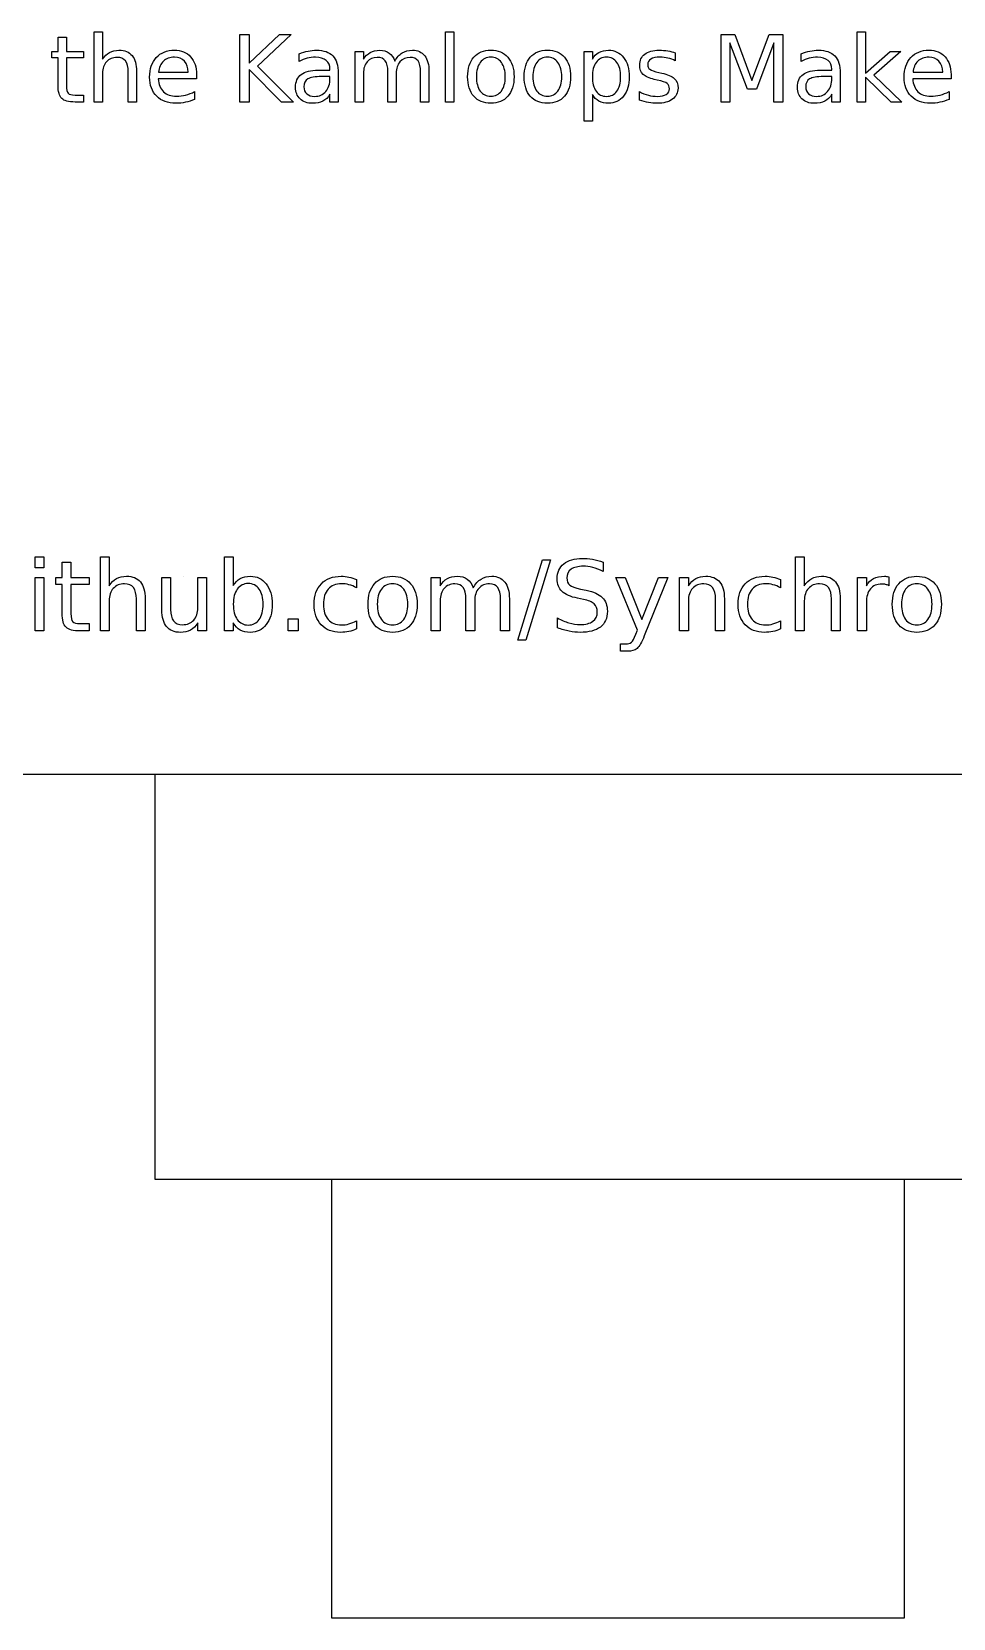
# Model space of a CAD drawing. Extents: x 5 to 486, y 5 to 284.
# Drawn here: x 38.58 to 54.51, y 90.68 to 118.09 of the extents above; entities that cross this region are included whole.
import ezdxf

# ---------------------------------------------------------------- set-up
doc = ezdxf.new("R2010")
doc.units = 0
doc.layers.add('Layer_1', color=7, linetype='CONTINUOUS')

msp = doc.modelspace()

# ---------------------------------------------------------------- linework, layer by layer
at = {"layer": 'Layer_1', "color": 3}
for p, q in [((39.039716, 117.999547), (39.184098, 117.999555)), ((39.039716, 117.751367), (39.039716, 117.999547)), ((39.184098, 117.999555), (39.184098, 117.751375)), ((39.664063, 116.877288), (39.664063, 118.091654)), ((39.664063, 118.091654), (39.808445, 118.091654)), ((39.808445, 118.091654), (39.808445, 117.615585)), ((42.182549, 118.042479), (42.340198, 118.042479)), ((42.182549, 116.877281), (42.182549, 118.042479)), ((42.340198, 118.042479), (42.340198, 117.550021)), ((42.340198, 117.550021), (42.863093, 118.042479)), ((43.066008, 118.042479), (42.487701, 117.499292)), ((42.863093, 118.042479), (43.066008, 118.042479)), ((45.735113, 118.091647), (45.878714, 118.091647)), ((45.735113, 116.877281), (45.735113, 118.091647)), ((45.878714, 118.091647), (45.878714, 116.877281)), ((50.495799, 118.042479), (50.730711, 118.042479)), ((50.495799, 116.877281), (50.495799, 118.042479)), ((50.949235, 117.101268), (50.648765, 117.900439)), ((50.648765, 117.900439), (50.648765, 116.877281)), ((50.730711, 118.042479), (51.028059, 117.249551)), ((51.028059, 117.249551), (51.326968, 118.042479)), ((51.408134, 117.900439), (51.107664, 117.101268)), ((51.326968, 118.042479), (51.56188, 118.042479)), ((51.408134, 116.877281), (51.408134, 117.900439)), ((51.56188, 118.042479), (51.56188, 116.877281)), ((52.844144, 118.091647), (52.988526, 118.091647)), ((52.844144, 116.877281), (52.844144, 118.091647)), ((52.988526, 118.091647), (52.988526, 117.374422)), ((38.934357, 117.639764), (38.934357, 117.751367)), ((38.934357, 117.751367), (39.039716, 117.751367)), ((39.039716, 117.639764), (38.934357, 117.639764)), ((39.039716, 117.165256), (39.039716, 117.639764)), ((39.184098, 117.751375), (39.479884, 117.751375)), ((39.479884, 117.639772), (39.184098, 117.639772)), ((39.184098, 117.639772), (39.184098, 117.165264)), ((39.479884, 117.751375), (39.479884, 117.639772)), ((43.206483, 117.578891), (43.206483, 117.711566)), ((44.171874, 116.877285), (44.171874, 117.751379)), ((44.171874, 117.751379), (44.316255, 117.751379)), ((44.316255, 117.751379), (44.316255, 117.615582)), ((46.517115, 117.772446), (46.517115, 117.772446)), ((46.517116, 117.650697), (46.517115, 117.650698)), ((47.494226, 117.772446), (47.494226, 117.772446)), ((47.494227, 117.650697), (47.494226, 117.650698)), ((48.127162, 116.544814), (48.127162, 117.751375)), ((48.127162, 117.751375), (48.271544, 117.751375)), ((48.271544, 117.751375), (48.271544, 117.6187)), ((49.704433, 117.72562), (49.704433, 117.589823)), ((49.704446, 117.725612), (49.704433, 117.72562)), ((51.878746, 117.578891), (51.878746, 117.711566)), ((52.988526, 117.374422), (53.416988, 117.751375)), ((53.600391, 117.751375), (53.136809, 117.342424)), ((53.416988, 117.751375), (53.600391, 117.751375)), ((39.808445, 117.371307), (39.808445, 116.877288)), ((40.25252, 116.877281), (40.25252, 117.400176)), ((40.396113, 117.404866), (40.396121, 117.404859)), ((40.396121, 117.404859), (40.396121, 116.877281)), ((40.776191, 117.391587), (41.288165, 117.392368)), ((41.431766, 117.350228), (41.431766, 117.279988)), ((41.431766, 117.350223), (41.431766, 117.350228)), ((42.899774, 116.877281), (42.340198, 117.438418)), ((42.340198, 117.438418), (42.340198, 116.877281)), ((42.487701, 117.499292), (43.107371, 116.877281)), ((43.535832, 117.429045), (43.737185, 117.429045)), ((43.737185, 117.429045), (43.737185, 117.443095)), ((43.88078, 117.375988), (43.880787, 117.375979)), ((43.880787, 117.375979), (43.880787, 116.877277)), ((44.316255, 117.371304), (44.316255, 116.877285)), ((44.737701, 116.877287), (44.737701, 117.400182)), ((44.857885, 117.58358), (44.857899, 117.58358)), ((44.882082, 117.371306), (44.882082, 116.877287)), ((45.303528, 116.877289), (45.303528, 117.400184)), ((45.44791, 117.404867), (45.44791, 116.877289)), ((49.420351, 117.388473), (49.469521, 117.377543)), ((52.208094, 117.429045), (52.409448, 117.429045)), ((52.409448, 117.429045), (52.409448, 117.443095)), ((52.553043, 117.375988), (52.55304, 117.375979)), ((52.55304, 117.375979), (52.55304, 116.877277)), ((53.136809, 117.342424), (53.619902, 116.877281)), ((53.812664, 117.391587), (54.324639, 117.392368)), ((54.468239, 117.350223), (54.46824, 117.350228)), ((54.46824, 117.350228), (54.46824, 117.279988)), ((41.431766, 117.279988), (40.771513, 117.279988)), ((43.737185, 117.316671), (43.594366, 117.316669)), ((43.737185, 117.284671), (43.737185, 117.316671)), ((48.7601, 117.313548), (48.7601, 117.313548)), ((49.391486, 117.257344), (49.341536, 117.269054)), ((51.107664, 117.101268), (50.949235, 117.101268)), ((52.409437, 117.316671), (52.266618, 117.316669)), ((52.409437, 117.284671), (52.409437, 117.316671)), ((53.432596, 116.877281), (52.988526, 117.304182)), ((52.988526, 117.304182), (52.988526, 116.877281)), ((54.46824, 117.279988), (53.807987, 117.279988)), ((39.332385, 116.997466), (39.479888, 116.997466)), ((39.479888, 116.877278), (39.332385, 116.877278)), ((39.479888, 116.997466), (39.479888, 116.877278)), ((39.808445, 116.877288), (39.664063, 116.877288)), ((40.396121, 116.877281), (40.25252, 116.877281)), ((41.398207, 117.05756), (41.398207, 116.921764)), ((42.340198, 116.877281), (42.182549, 116.877281)), ((43.107371, 116.877281), (42.899774, 116.877281)), ((43.737186, 116.877277), (43.737186, 117.009952)), ((43.880787, 116.877277), (43.737186, 116.877277)), ((44.316255, 116.877285), (44.171874, 116.877285)), ((44.882082, 116.877287), (44.737701, 116.877287)), ((45.44791, 116.877289), (45.303528, 116.877289)), ((45.878714, 116.877281), (45.735113, 116.877281)), ((48.271544, 117.008395), (48.271544, 116.544814)), ((48.271544, 117.008393), (48.271544, 117.008395)), ((49.083212, 116.909281), (49.083212, 117.057564)), ((50.648765, 116.877281), (50.495799, 116.877281)), ((51.56188, 116.877281), (51.408134, 116.877281)), ((52.409439, 116.877277), (52.409439, 117.009952)), ((52.55304, 116.877277), (52.409439, 116.877277)), ((52.988526, 116.877281), (52.844144, 116.877281)), ((53.619902, 116.877281), (53.432596, 116.877281)), ((54.43468, 117.05756), (54.43468, 116.921764)), ((48.271544, 116.544814), (48.127162, 116.544814)), ((38.643662, 109.020397), (38.795454, 109.020397)), ((38.643662, 108.828179), (38.643662, 109.020397)), ((38.795454, 109.020397), (38.795454, 108.828179)), ((39.109766, 108.660722), (39.109766, 108.92306)), ((39.109766, 108.92306), (39.262383, 108.923051)), ((39.262383, 108.923051), (39.262383, 108.660713)), ((39.769735, 107.736752), (39.769735, 109.020397)), ((39.769735, 109.020397), (39.922353, 109.020397)), ((39.922353, 109.020397), (39.922353, 108.517167)), ((41.914638, 107.736757), (41.914638, 109.020402)), ((41.914638, 109.020402), (42.067253, 109.020402)), ((42.067253, 109.020402), (42.067253, 108.520469)), ((46.981554, 107.580012), (47.410535, 108.968422)), ((47.550778, 108.968422), (47.121797, 107.580012)), ((47.410535, 108.968422), (47.550778, 108.968422)), ((48.456585, 108.928019), (48.456585, 108.928)), ((48.456585, 108.928), (48.456585, 108.765482)), ((51.781183, 107.736752), (51.781183, 109.020397)), ((51.781183, 109.020397), (51.933798, 109.020397)), ((51.933798, 109.020397), (51.933798, 108.517167)), ((38.795454, 108.828179), (38.643662, 108.828179)), ((38.643662, 108.660713), (38.795454, 108.660713)), ((38.643662, 107.736752), (38.643662, 108.660713)), ((38.795454, 108.660713), (38.795454, 107.736752)), ((38.998397, 108.542753), (38.998397, 108.660722)), ((38.998397, 108.660722), (39.109766, 108.660722)), ((39.262383, 108.660713), (39.575043, 108.660713)), ((39.575043, 108.660713), (39.575043, 108.542743)), ((40.832285, 108.101386), (40.832285, 108.660713)), ((40.832285, 108.660713), (40.984079, 108.660713)), ((40.984079, 108.660713), (40.984079, 108.107163)), ((41.214243, 108.682987), (41.214243, 108.682987)), ((41.454307, 108.13686), (41.454307, 108.660713)), ((41.454307, 108.660713), (41.606101, 108.660713)), ((41.606101, 108.660713), (41.606101, 107.736752)), ((44.195655, 108.625258), (44.195655, 108.625239)), ((44.195655, 108.625239), (44.195655, 108.483345)), ((44.819329, 108.682987), (44.819329, 108.682987)), ((45.488417, 107.736752), (45.488417, 108.660713)), ((45.488417, 108.660713), (45.641037, 108.660713)), ((45.641037, 108.660713), (45.641037, 108.517167)), ((49.048916, 107.751622), (48.675208, 108.660732)), ((48.675208, 108.660732), (48.836074, 108.660732)), ((48.836074, 108.660732), (49.124812, 107.938065)), ((49.124812, 107.938065), (49.41355, 108.660732)), ((49.574416, 108.660732), (49.168527, 107.650959)), ((49.41355, 108.660732), (49.574416, 108.660732)), ((49.778173, 107.736752), (49.778173, 108.660713)), ((49.778173, 108.660713), (49.930793, 108.660713)), ((49.930793, 108.660713), (49.930793, 108.517167)), ((51.521319, 108.625258), (51.521319, 108.625239)), ((51.521319, 108.625239), (51.521319, 108.483345)), ((52.853633, 107.736738), (52.853633, 108.660698)), ((52.853633, 108.660698), (53.006253, 108.660698)), ((53.006253, 108.660698), (53.006253, 108.517153)), ((53.393979, 108.674793), (53.394807, 108.518818)), ((53.87741, 108.682987), (53.87741, 108.682987)), ((39.109766, 108.542753), (38.998397, 108.542753)), ((39.109766, 108.041174), (39.109766, 108.542753)), ((39.575043, 108.542743), (39.262383, 108.542743)), ((39.262383, 108.542743), (39.262383, 108.041164)), ((40.391756, 107.736752), (40.391756, 108.289479)), ((40.543549, 108.294433), (40.543549, 108.294428)), ((40.543549, 108.294428), (40.543549, 107.736752)), ((44.819329, 108.554292), (44.819329, 108.554292)), ((46.086491, 107.736752), (46.086491, 108.289479)), ((46.213559, 108.483364), (46.213511, 108.483345)), ((46.684565, 107.736752), (46.684565, 108.289479)), ((46.837185, 108.294428), (46.837185, 107.736752)), ((48.118351, 108.282884), (48.016879, 108.302698)), ((48.066375, 108.461875), (48.167024, 108.441247)), ((50.400196, 107.736752), (50.400196, 108.289479)), ((50.551988, 108.294433), (50.551988, 108.294428)), ((50.551988, 108.294428), (50.551988, 107.736752)), ((52.403202, 107.736752), (52.403202, 108.289479)), ((52.554998, 108.294433), (52.554998, 108.294428)), ((52.554998, 108.294428), (52.554998, 107.736752)), ((53.87741, 108.554292), (53.87741, 108.554292)), ((39.922353, 108.258954), (39.922353, 107.736752)), ((40.832285, 108.101367), (40.832285, 108.101386)), ((42.583678, 108.197909), (42.583678, 108.197909)), ((45.641037, 108.258954), (45.641037, 107.736752)), ((46.239111, 108.258954), (46.239111, 107.736752)), ((49.930793, 108.258954), (49.930793, 107.736752)), ((51.933798, 108.258954), (51.933798, 107.736752)), ((53.006253, 108.223466), (53.006253, 107.736738)), ((39.419127, 107.86381), (39.575045, 107.86381)), ((39.575045, 107.86381), (39.575045, 107.736762)), ((41.454307, 107.736752), (41.454307, 107.878647)), ((42.067253, 107.875354), (42.067253, 107.736757)), ((43.01431, 107.946297), (43.188376, 107.946297)), ((43.01431, 107.736752), (43.01431, 107.946297)), ((43.188376, 107.946297), (43.188376, 107.736752)), ((44.195655, 107.91246), (44.195655, 107.772216)), ((47.668747, 107.791193), (47.668747, 107.962784)), ((49.021684, 107.682326), (49.048916, 107.751622)), ((51.521319, 107.91246), (51.521319, 107.772216)), ((38.795454, 107.736752), (38.643662, 107.736752)), ((39.575045, 107.736762), (39.419127, 107.736762)), ((39.922353, 107.736752), (39.769735, 107.736752)), ((40.543549, 107.736752), (40.391756, 107.736752)), ((41.606101, 107.736752), (41.454307, 107.736752)), ((42.067253, 107.736757), (41.914638, 107.736757)), ((43.188376, 107.736752), (43.01431, 107.736752)), ((45.641037, 107.736752), (45.488417, 107.736752)), ((46.239111, 107.736752), (46.086491, 107.736752)), ((46.837185, 107.736752), (46.684565, 107.736752)), ((47.121797, 107.580012), (46.981554, 107.580012)), ((48.758522, 107.385319), (48.758522, 107.512362)), ((48.758522, 107.512362), (48.847618, 107.512362)), ((49.930793, 107.736752), (49.778173, 107.736752)), ((50.551988, 107.736752), (50.400196, 107.736752)), ((51.933798, 107.736752), (51.781183, 107.736752)), ((52.554998, 107.736752), (52.403202, 107.736752)), ((53.006253, 107.736738), (52.853633, 107.736738)), ((48.879789, 107.385319), (48.758522, 107.385319))]:
    msp.add_line(p, q, dxfattribs=at)
at = {"layer": 'Layer_1', "color": 7}
for p, q in [((28.740578, 105.265026), (68.121768, 105.265026)), ((29.022038, 105.265436), (40.712638, 105.265436)), ((40.712638, 105.265436), (40.712638, 98.265436)), ((40.712638, 98.265436), (56.712638, 98.265436))]:
    msp.add_line(p, q, dxfattribs=at)
at = {"layer": 'Layer_1', "color": 4}
for p, q in [((43.769804, 98.264486), (53.657455, 98.264486)), ((43.769804, 90.676835), (43.769804, 98.264486)), ((53.657455, 98.264486), (53.657455, 90.676835)), ((53.657455, 90.676835), (43.769804, 90.676835))]:
    msp.add_line(p, q, dxfattribs=at)
at = {"layer": 'Layer_1', "color": 3}
for points in [[(39.808445, 117.615585), (39.842785, 117.668131), (39.883107, 117.707413), (39.929413, 117.733431)], [(40.058968, 117.647581), (39.981444, 117.647581), (39.92031, 117.622867), (39.875565, 117.573441)], [(39.929413, 117.733431), (39.976239, 117.759444), (40.03009, 117.772451), (40.090964, 117.772451)], [(40.20413, 117.585921), (40.17187, 117.627027), (40.123482, 117.647581), (40.058968, 117.647581)], [(40.090964, 117.772451), (40.19138, 117.772451), (40.267343, 117.741234), (40.318853, 117.678801)], [(40.318853, 117.678801), (40.370359, 117.616887), (40.396113, 117.525576), (40.396113, 117.404866)], [(40.621669, 117.305738), (40.621669, 117.448818), (40.66017, 117.562242), (40.737174, 117.64601)], [(40.737174, 117.64601), (40.814697, 117.730297), (40.919016, 117.772441), (41.05013, 117.772441)], [(41.051689, 117.650694), (40.971564, 117.650694), (40.907308, 117.62806), (40.858921, 117.582794)], [(41.05013, 117.772441), (41.167716, 117.772441), (41.260589, 117.734459), (41.328748, 117.658497)], [(41.221825, 117.580454), (41.179158, 117.62728), (41.122446, 117.650694), (41.051689, 117.650694)], [(41.328748, 117.658497), (41.397426, 117.583054), (41.431766, 117.480296), (41.431766, 117.350223)], [(43.206483, 117.711566), (43.259029, 117.731859), (43.310018, 117.746949), (43.359449, 117.756836)], [(43.34306, 117.632741), (43.295713, 117.620774), (43.250187, 117.602824), (43.206483, 117.578891)], [(43.489002, 117.650691), (43.439055, 117.650691), (43.390408, 117.644707), (43.34306, 117.632741)], [(43.359449, 117.756836), (43.408875, 117.767242), (43.457003, 117.772446), (43.503831, 117.772446)], [(43.671625, 117.596061), (43.628438, 117.632481), (43.567564, 117.650691), (43.489002, 117.650691)], [(43.503831, 117.772446), (43.630262, 117.772446), (43.724695, 117.739669), (43.78713, 117.674116)], [(43.78713, 117.674116), (43.849563, 117.608556), (43.88078, 117.50918), (43.88078, 117.375988)], [(44.316255, 117.615582), (44.349035, 117.669168), (44.388317, 117.708711), (44.434102, 117.734209)], [(44.555853, 117.647578), (44.482491, 117.647578), (44.424219, 117.622604), (44.381035, 117.572658)], [(44.434102, 117.734209), (44.479888, 117.759702), (44.534259, 117.772449), (44.597214, 117.772449)], [(44.693211, 117.586708), (44.663557, 117.627288), (44.617771, 117.647578), (44.555853, 117.647578)], [(44.597214, 117.772449), (44.660687, 117.772449), (44.714537, 117.756319), (44.758765, 117.724059)], [(44.758765, 117.724059), (44.803511, 117.691799), (44.836551, 117.644972), (44.857885, 117.58358)], [(44.857899, 117.58358), (44.893799, 117.6481), (44.936723, 117.695706), (44.986671, 117.7264)], [(45.123241, 117.64758), (45.048839, 117.64758), (44.990046, 117.622866), (44.946862, 117.57344)], [(44.986671, 117.7264), (45.036617, 117.7571), (45.095411, 117.77245), (45.163051, 117.77245)], [(45.259038, 117.58671), (45.229384, 117.62729), (45.184119, 117.64758), (45.123241, 117.64758)], [(45.163051, 117.77245), (45.254102, 117.77245), (45.324342, 117.740453), (45.37377, 117.67646)], [(45.37377, 117.67646), (45.423196, 117.612986), (45.44791, 117.522455), (45.44791, 117.404867)], [(46.115969, 117.313548), (46.115969, 117.457148), (46.151348, 117.569532), (46.222108, 117.650698)], [(46.222108, 117.650698), (46.293388, 117.731863), (46.391724, 117.772446), (46.517115, 117.772446)], [(46.517115, 117.650698), (46.440111, 117.650698), (46.379237, 117.620521), (46.334492, 117.560168)], [(46.517115, 117.772446), (46.641985, 117.772446), (46.740061, 117.731863), (46.811341, 117.650698)], [(46.698959, 117.559387), (46.654212, 117.62026), (46.593598, 117.650697), (46.517116, 117.650697)], [(46.811341, 117.650698), (46.882621, 117.569532), (46.918261, 117.457148), (46.918261, 117.313548)], [(47.093079, 117.313548), (47.093079, 117.457148), (47.128459, 117.569532), (47.199219, 117.650698)], [(47.199219, 117.650698), (47.270499, 117.731863), (47.368835, 117.772446), (47.494226, 117.772446)], [(47.494226, 117.650698), (47.417222, 117.650698), (47.356348, 117.620521), (47.311603, 117.560168)], [(47.494226, 117.772446), (47.619096, 117.772446), (47.717171, 117.731863), (47.788452, 117.650698)], [(47.676069, 117.559387), (47.631322, 117.62026), (47.570708, 117.650697), (47.494227, 117.650697)], [(47.788452, 117.650698), (47.859732, 117.569532), (47.895372, 117.457148), (47.895372, 117.313548)], [(48.271544, 117.6187), (48.301724, 117.670726), (48.339705, 117.709228), (48.385488, 117.734205)], [(48.515819, 117.652258), (48.439855, 117.652258), (48.380021, 117.622081), (48.336317, 117.561728)], [(48.385488, 117.734205), (48.431794, 117.759698), (48.486946, 117.772445), (48.550942, 117.772445)], [(48.69454, 117.561728), (48.651353, 117.622081), (48.591779, 117.652258), (48.515819, 117.652258)], [(48.550942, 117.772445), (48.657081, 117.772445), (48.743189, 117.730301), (48.809267, 117.646014)], [(48.809267, 117.646014), (48.875867, 117.561726), (48.909167, 117.450904), (48.909167, 117.313547)], [(49.089458, 117.514894), (49.089458, 117.5971), (49.118594, 117.660576), (49.176868, 117.705322)], [(49.176868, 117.705322), (49.235141, 117.750068), (49.317868, 117.772442), (49.425048, 117.772442)], [(49.281434, 117.619483), (49.246054, 117.597629), (49.228364, 117.564853), (49.228364, 117.521153)], [(49.442205, 117.652263), (49.370925, 117.652263), (49.317334, 117.641336), (49.281434, 117.619483)], [(49.425048, 117.772442), (49.478121, 117.772442), (49.528069, 117.768538), (49.574893, 117.760732)], [(49.578002, 117.636653), (49.534295, 117.647059), (49.489029, 117.652263), (49.442205, 117.652263)], [(49.574893, 117.760732), (49.621719, 117.752925), (49.664904, 117.741218), (49.704446, 117.725612)], [(49.704433, 117.589823), (49.663853, 117.610636), (49.621709, 117.626246), (49.578002, 117.636653)], [(51.878746, 117.711566), (51.931292, 117.731859), (51.982281, 117.746949), (52.031712, 117.756836)], [(52.015323, 117.632741), (51.967976, 117.620774), (51.92245, 117.602824), (51.878746, 117.578891)], [(52.161265, 117.650691), (52.111318, 117.650691), (52.062671, 117.644707), (52.015323, 117.632741)], [(52.031712, 117.756836), (52.081138, 117.767242), (52.129265, 117.772446), (52.176093, 117.772446)], [(52.343888, 117.596061), (52.300701, 117.632481), (52.239827, 117.650691), (52.161265, 117.650691)], [(52.176093, 117.772446), (52.302524, 117.772446), (52.396957, 117.739669), (52.459393, 117.674116)], [(52.459393, 117.674116), (52.521826, 117.608556), (52.553043, 117.50918), (52.553043, 117.375988)], [(53.658142, 117.305738), (53.658142, 117.448818), (53.696643, 117.562242), (53.773647, 117.64601)], [(53.773647, 117.64601), (53.851171, 117.730297), (53.95549, 117.772441), (54.086604, 117.772441)], [(54.088163, 117.650694), (54.008037, 117.650694), (53.943781, 117.62806), (53.895394, 117.582794)], [(54.086604, 117.772441), (54.20419, 117.772441), (54.297062, 117.734459), (54.365221, 117.658497)], [(54.258299, 117.580454), (54.215632, 117.62728), (54.15892, 117.650694), (54.088163, 117.650694)], [(54.365221, 117.658497), (54.433899, 117.583054), (54.468239, 117.480296), (54.468239, 117.350223)], [(39.875565, 117.573441), (39.830818, 117.524014), (39.808445, 117.456636), (39.808445, 117.371307)], [(40.25252, 117.400176), (40.25252, 117.482902), (40.23639, 117.544817), (40.20413, 117.585921)], [(40.858921, 117.582794), (40.811054, 117.537527), (40.783477, 117.473791), (40.776191, 117.391587)], [(41.288165, 117.392368), (41.287098, 117.470932), (41.264985, 117.533628), (41.221825, 117.580454)], [(43.142495, 117.1317), (43.142495, 117.230035), (43.175271, 117.304177), (43.240825, 117.354125)], [(43.240825, 117.354125), (43.306905, 117.404071), (43.40524, 117.429045), (43.535832, 117.429045)], [(43.737185, 117.443095), (43.737185, 117.509175), (43.715331, 117.560163), (43.671625, 117.596061)], [(44.381035, 117.572658), (44.337848, 117.523231), (44.316255, 117.456113), (44.316255, 117.371304)], [(44.737701, 117.400182), (44.737701, 117.48447), (44.722871, 117.546645), (44.693211, 117.586708)], [(44.946862, 117.57344), (44.903675, 117.524013), (44.882082, 117.456635), (44.882082, 117.371306)], [(45.303528, 117.400184), (45.303528, 117.483951), (45.288698, 117.546126), (45.259038, 117.58671)], [(46.334492, 117.560168), (46.289745, 117.500334), (46.267372, 117.418128), (46.267372, 117.313549)], [(46.766079, 117.313549), (46.766079, 117.417087), (46.743705, 117.499033), (46.698959, 117.559387)], [(47.311603, 117.560168), (47.266856, 117.500334), (47.244483, 117.418128), (47.244483, 117.313549)], [(47.743189, 117.313549), (47.743189, 117.417087), (47.720815, 117.499033), (47.676069, 117.559387)], [(48.336317, 117.561728), (48.29313, 117.501894), (48.271537, 117.419168), (48.271537, 117.313548)], [(48.7601, 117.313548), (48.7601, 117.419167), (48.738246, 117.501894), (48.69454, 117.561728)], [(49.148768, 117.354904), (49.109228, 117.393924), (49.089458, 117.447254), (49.089458, 117.514894)], [(49.341536, 117.269054), (49.252566, 117.287787), (49.18831, 117.316404), (49.148768, 117.354904)], [(49.228364, 117.521153), (49.228364, 117.487853), (49.24111, 117.461576), (49.266604, 117.442323)], [(49.266604, 117.442323), (49.292097, 117.423589), (49.343346, 117.405639), (49.420351, 117.388473)], [(49.469521, 117.377543), (49.571499, 117.355689), (49.64382, 117.324733), (49.686484, 117.284673)], [(51.814748, 117.1317), (51.814748, 117.230035), (51.847528, 117.304177), (51.913088, 117.354125)], [(51.913088, 117.354125), (51.979168, 117.404071), (52.077503, 117.429045), (52.208094, 117.429045)], [(52.409448, 117.443095), (52.409448, 117.509175), (52.387594, 117.560163), (52.343888, 117.596061)], [(53.895394, 117.582794), (53.847527, 117.537527), (53.81995, 117.473791), (53.812664, 117.391587)], [(54.324639, 117.392368), (54.323572, 117.470932), (54.301459, 117.533628), (54.258299, 117.580454)], [(39.102936, 116.938928), (39.060789, 116.980554), (39.039716, 117.055997), (39.039716, 117.165256)], [(39.184098, 117.165264), (39.184098, 117.093984), (39.193724, 117.048198), (39.212978, 117.027906)], [(40.743417, 116.976392), (40.662251, 117.057558), (40.621669, 117.16734), (40.621669, 117.305738)], [(40.771513, 117.279988), (40.777779, 117.181132), (40.807436, 117.105689), (40.860483, 117.05366)], [(43.221315, 116.929566), (43.168768, 116.980032), (43.142495, 117.04741), (43.142495, 117.1317)], [(43.35321, 117.276869), (43.308463, 117.250335), (43.28609, 117.20507), (43.28609, 117.141072)], [(43.28609, 117.141072), (43.28609, 117.090085), (43.30274, 117.049502), (43.33604, 117.019324)], [(43.594366, 117.316669), (43.47834, 117.316669), (43.397955, 117.303402), (43.35321, 117.276869)], [(43.664605, 117.059124), (43.712991, 117.115837), (43.737185, 117.191019), (43.737185, 117.284671)], [(46.222108, 116.976397), (46.151348, 117.058083), (46.115969, 117.170467), (46.115969, 117.313548)], [(46.267372, 117.313549), (46.267372, 117.208969), (46.289485, 117.126503), (46.333712, 117.066149)], [(46.333712, 117.066149), (46.378458, 117.006315), (46.439593, 116.976399), (46.517116, 116.976399)], [(46.517116, 116.976399), (46.593599, 116.976399), (46.654213, 117.006575), (46.698959, 117.066929)], [(46.698959, 117.066929), (46.743705, 117.127282), (46.766079, 117.209489), (46.766079, 117.313549)], [(46.918261, 117.313548), (46.918261, 117.170467), (46.882621, 117.058083), (46.811341, 116.976397)], [(47.199219, 116.976397), (47.128459, 117.058083), (47.093079, 117.170467), (47.093079, 117.313548)], [(47.244483, 117.313549), (47.244483, 117.208969), (47.266596, 117.126503), (47.310823, 117.066149)], [(47.310823, 117.066149), (47.355569, 117.006315), (47.416704, 116.976399), (47.494227, 116.976399)], [(47.494227, 116.976399), (47.57071, 116.976399), (47.631324, 117.006575), (47.676069, 117.066929)], [(47.676069, 117.066929), (47.720815, 117.127282), (47.743189, 117.209489), (47.743189, 117.313549)], [(47.895372, 117.313548), (47.895372, 117.170467), (47.859732, 117.058083), (47.788452, 116.976397)], [(48.271537, 117.313548), (48.271537, 117.207928), (48.29313, 117.124941), (48.336317, 117.064587)], [(48.336317, 117.064587), (48.380023, 117.004753), (48.439857, 116.974837), (48.515819, 116.974837)], [(48.515819, 116.974837), (48.591781, 116.974837), (48.651355, 117.004753), (48.69454, 117.064587)], [(48.69454, 117.064587), (48.738246, 117.12494), (48.7601, 117.207927), (48.7601, 117.313548)], [(48.909167, 117.313547), (48.909167, 117.176189), (48.875867, 117.065366), (48.809267, 116.981079)], [(49.563964, 117.197254), (49.53795, 117.218067), (49.480458, 117.238097), (49.391486, 117.257344)], [(49.549134, 117.009174), (49.585554, 117.032587), (49.603764, 117.065364), (49.603764, 117.107504)], [(49.603764, 117.107504), (49.603764, 117.146524), (49.590497, 117.17644), (49.563964, 117.197254)], [(49.751264, 117.11844), (49.751264, 117.037274), (49.719007, 116.973017), (49.654494, 116.925671)], [(49.686484, 117.284673), (49.72967, 117.245133), (49.751264, 117.189722), (49.751264, 117.11844)], [(51.893568, 116.929566), (51.841021, 116.980032), (51.814748, 117.04741), (51.814748, 117.1317)], [(52.025462, 117.276869), (51.980715, 117.250335), (51.958342, 117.20507), (51.958342, 117.141072)], [(51.958342, 117.141072), (51.958342, 117.090085), (51.974992, 117.049502), (52.008292, 117.019324)], [(52.266618, 117.316669), (52.150592, 117.316669), (52.070207, 117.303402), (52.025462, 117.276869)], [(52.336857, 117.059124), (52.385243, 117.115837), (52.409437, 117.191019), (52.409437, 117.284671)], [(53.779891, 116.976392), (53.698725, 117.057558), (53.658142, 117.16734), (53.658142, 117.305738)], [(53.807987, 117.279988), (53.814253, 117.181132), (53.84391, 117.105689), (53.896957, 117.05366)], [(39.332385, 116.877278), (39.221562, 116.877278), (39.145079, 116.897828), (39.102936, 116.938928)], [(39.212978, 117.027906), (39.232751, 117.007612), (39.272553, 116.997466), (39.332385, 116.997466)], [(41.075105, 116.854644), (40.935666, 116.854644), (40.825103, 116.895226), (40.743417, 116.976392)], [(40.860483, 117.05366), (40.914076, 117.002153), (40.988478, 116.9764), (41.083689, 116.9764)], [(41.239777, 116.871814), (41.18567, 116.860367), (41.130779, 116.854644), (41.075105, 116.854644)], [(41.083689, 116.9764), (41.138842, 116.9764), (41.192172, 116.983163), (41.24368, 116.99669)], [(41.398207, 116.921764), (41.3467, 116.89991), (41.29389, 116.88326), (41.239777, 116.871814)], [(41.24368, 116.99669), (41.295706, 117.010216), (41.347215, 117.030506), (41.398207, 117.05756)], [(43.435156, 116.854646), (43.345665, 116.854646), (43.274385, 116.879619), (43.221315, 116.929566)], [(43.33604, 117.019324), (43.36986, 116.989664), (43.415645, 116.974834), (43.473397, 116.974834)], [(43.614657, 116.892106), (43.56575, 116.867132), (43.505916, 116.854646), (43.435156, 116.854646)], [(43.473397, 116.974834), (43.553002, 116.974834), (43.616738, 117.00293), (43.664605, 117.059124)], [(43.737186, 117.009952), (43.704406, 116.956878), (43.663563, 116.917596), (43.614657, 116.892106)], [(46.517115, 116.854649), (46.391724, 116.854649), (46.293388, 116.895231), (46.222108, 116.976397)], [(46.811341, 116.976397), (46.740061, 116.895231), (46.641985, 116.854649), (46.517115, 116.854649)], [(47.494226, 116.854649), (47.368835, 116.854649), (47.270499, 116.895231), (47.199219, 116.976397)], [(47.788452, 116.976397), (47.717171, 116.895231), (47.619096, 116.854649), (47.494226, 116.854649)], [(48.385488, 116.892108), (48.339701, 116.917601), (48.30172, 116.956363), (48.271544, 117.008393)], [(48.550942, 116.854648), (48.486942, 116.854648), (48.43179, 116.867134), (48.385488, 116.892108)], [(48.809267, 116.981079), (48.743187, 116.896791), (48.657078, 116.854648), (48.550942, 116.854648)], [(49.083212, 117.057564), (49.136278, 117.02999), (49.188568, 117.009177), (49.24008, 116.995124)], [(49.243202, 116.868701), (49.192735, 116.877547), (49.139405, 116.891074), (49.083212, 116.909281)], [(49.24008, 116.995124), (49.291586, 116.981597), (49.342575, 116.974834), (49.393046, 116.974834)], [(49.389925, 116.854651), (49.343098, 116.854651), (49.29419, 116.859334), (49.243202, 116.868701)], [(49.654494, 116.925671), (49.5905, 116.878324), (49.502311, 116.854651), (49.389925, 116.854651)], [(49.393046, 116.974834), (49.460684, 116.974834), (49.512714, 116.98628), (49.549134, 117.009174)], [(52.107409, 116.854646), (52.017918, 116.854646), (51.946638, 116.879619), (51.893568, 116.929566)], [(52.008292, 117.019324), (52.042112, 116.989664), (52.087897, 116.974834), (52.145649, 116.974834)], [(52.28691, 116.892106), (52.238003, 116.867132), (52.178169, 116.854646), (52.107409, 116.854646)], [(52.145649, 116.974834), (52.225253, 116.974834), (52.288989, 117.00293), (52.336857, 117.059124)], [(52.409439, 117.009952), (52.376659, 116.956878), (52.335816, 116.917596), (52.28691, 116.892106)], [(54.111578, 116.854644), (53.972139, 116.854644), (53.861577, 116.895226), (53.779891, 116.976392)], [(53.896957, 117.05366), (53.95055, 117.002153), (54.024952, 116.9764), (54.120163, 116.9764)], [(54.276251, 116.871814), (54.222137, 116.860367), (54.167246, 116.854644), (54.111578, 116.854644)], [(54.120163, 116.9764), (54.175316, 116.9764), (54.228646, 116.983163), (54.280153, 116.99669)], [(54.43468, 116.921764), (54.383173, 116.89991), (54.330363, 116.88326), (54.276251, 116.871814)], [(54.280153, 116.99669), (54.332179, 117.010216), (54.383688, 117.030506), (54.43468, 117.05756)], [(47.663794, 108.639281), (47.663794, 108.748178), (47.702018, 108.833974), (47.778466, 108.896671)], [(47.778466, 108.896671), (47.855463, 108.959367), (47.961333, 108.990715), (48.096077, 108.990715)], [(48.115049, 108.855382), (48.024304, 108.855382), (47.954183, 108.837784), (47.904686, 108.802588)], [(48.096077, 108.990715), (48.153825, 108.990715), (48.212671, 108.985498), (48.272617, 108.975065)], [(48.277566, 108.833127), (48.221468, 108.847964), (48.167296, 108.855382), (48.115049, 108.855382)], [(48.272617, 108.975065), (48.332566, 108.964631), (48.393889, 108.948949), (48.456585, 108.928019)], [(39.922353, 108.517167), (39.958651, 108.572716), (40.001274, 108.614239), (40.050222, 108.641736)], [(40.050222, 108.641736), (40.09972, 108.66924), (40.156642, 108.682991), (40.220989, 108.682991)], [(40.220989, 108.682991), (40.327134, 108.682991), (40.407431, 108.649992), (40.461878, 108.583994)], [(40.461878, 108.583994), (40.516325, 108.518547), (40.543549, 108.422027), (40.543549, 108.294433)], [(42.067253, 108.520469), (42.099159, 108.575467), (42.139307, 108.616165), (42.187696, 108.642564)], [(42.187696, 108.642564), (42.236644, 108.669525), (42.294942, 108.683006), (42.36259, 108.683006)], [(42.36259, 108.683006), (42.474786, 108.683006), (42.565807, 108.638458), (42.635654, 108.549362)], [(43.588483, 108.553459), (43.671529, 108.639804), (43.785099, 108.682977), (43.929191, 108.682977)], [(43.929191, 108.682977), (43.975941, 108.682977), (44.021589, 108.678032), (44.066137, 108.668141)], [(44.066137, 108.668141), (44.110685, 108.658792), (44.153858, 108.644498), (44.195655, 108.625258)], [(44.50749, 108.554292), (44.582837, 108.640088), (44.686783, 108.682987), (44.819329, 108.682987)], [(44.819329, 108.682987), (44.951323, 108.682987), (45.054992, 108.640088), (45.130336, 108.554292)], [(45.641037, 108.517167), (45.675684, 108.573814), (45.717208, 108.615613), (45.765606, 108.642564)], [(45.765606, 108.642564), (45.814005, 108.669525), (45.871477, 108.683006), (45.938021, 108.683006)], [(45.938021, 108.683006), (46.00512, 108.683006), (46.062043, 108.665957), (46.108789, 108.631858)], [(46.108789, 108.631858), (46.156087, 108.59776), (46.191011, 108.548262), (46.213559, 108.483364)], [(46.213511, 108.483345), (46.251461, 108.551542), (46.296835, 108.601864), (46.349634, 108.634313)], [(46.349634, 108.634313), (46.402429, 108.666762), (46.464575, 108.682987), (46.536071, 108.682987)], [(46.536071, 108.682987), (46.632317, 108.682987), (46.706565, 108.649163), (46.758815, 108.581514)], [(46.758815, 108.581514), (46.811062, 108.514418), (46.837185, 108.418723), (46.837185, 108.294428)], [(47.747118, 108.419016), (47.691569, 108.471815), (47.663794, 108.545237), (47.663794, 108.639281)], [(47.904686, 108.802588), (47.855739, 108.767389), (47.831265, 108.71734), (47.831265, 108.652443)], [(47.831265, 108.652443), (47.831265, 108.597994), (47.847489, 108.556745), (47.879938, 108.528696)], [(48.456585, 108.765482), (48.393337, 108.79573), (48.333664, 108.818278), (48.277566, 108.833127)], [(49.930793, 108.517167), (49.96709, 108.572716), (50.009712, 108.614239), (50.05866, 108.641736)], [(50.05866, 108.641736), (50.10816, 108.66924), (50.165082, 108.682991), (50.229428, 108.682991)], [(50.229428, 108.682991), (50.335575, 108.682991), (50.41587, 108.649992), (50.470316, 108.583994)], [(50.470316, 108.583994), (50.524764, 108.518547), (50.551988, 108.422027), (50.551988, 108.294433)], [(50.914147, 108.553459), (50.997194, 108.639804), (51.110763, 108.682977), (51.254856, 108.682977)], [(51.254856, 108.682977), (51.301605, 108.682977), (51.347254, 108.678032), (51.391802, 108.668141)], [(51.391802, 108.668141), (51.436349, 108.658792), (51.479522, 108.644498), (51.521319, 108.625258)], [(51.933798, 108.517167), (51.970098, 108.572716), (52.012722, 108.614239), (52.06167, 108.641736)], [(52.06167, 108.641736), (52.111166, 108.66924), (52.168089, 108.682991), (52.232438, 108.682991)], [(52.232438, 108.682991), (52.338581, 108.682991), (52.418877, 108.649992), (52.473326, 108.583994)], [(52.473326, 108.583994), (52.527774, 108.518547), (52.554998, 108.422027), (52.554998, 108.294433)], [(53.006253, 108.517153), (53.038159, 108.573251), (53.079682, 108.614774), (53.130822, 108.641722)], [(53.130822, 108.641722), (53.181968, 108.669225), (53.244114, 108.682977), (53.31726, 108.682977)], [(53.31726, 108.682977), (53.327725, 108.682977), (53.339275, 108.682179), (53.35191, 108.680584)], [(53.35191, 108.680584), (53.364545, 108.679627), (53.378568, 108.677696), (53.393979, 108.674793)], [(53.565575, 108.554292), (53.640922, 108.640088), (53.744867, 108.682987), (53.87741, 108.682987)], [(53.87741, 108.682987), (54.009403, 108.682987), (54.113074, 108.640088), (54.188421, 108.554292)], [(39.993299, 108.472619), (39.946002, 108.420372), (39.922353, 108.349151), (39.922353, 108.258954)], [(40.187166, 108.55099), (40.105219, 108.55099), (40.040597, 108.524866), (39.993299, 108.472619)], [(40.340609, 108.485819), (40.30651, 108.529266), (40.255363, 108.55099), (40.187166, 108.55099)], [(40.391756, 108.289479), (40.391756, 108.376925), (40.374707, 108.442372), (40.340609, 108.485819)], [(42.135726, 108.460248), (42.090077, 108.396999), (42.067253, 108.309553), (42.067253, 108.197909)], [(42.325465, 108.555943), (42.24517, 108.555943), (42.181923, 108.524045), (42.135726, 108.460248)], [(42.514382, 108.460248), (42.468733, 108.524045), (42.405761, 108.555943), (42.325465, 108.555943)], [(42.583678, 108.197909), (42.583678, 108.309553), (42.560579, 108.396999), (42.514382, 108.460248)], [(42.635654, 108.549362), (42.706049, 108.460267), (42.741247, 108.343122), (42.741247, 108.197929)], [(43.464742, 108.1979), (43.464742, 108.348591), (43.505989, 108.467111), (43.588483, 108.553459)], [(43.706452, 108.460238), (43.652007, 108.398091), (43.624785, 108.310644), (43.624785, 108.1979)], [(43.935791, 108.554282), (43.837347, 108.554282), (43.760901, 108.522934), (43.706452, 108.460238)], [(44.066137, 108.536143), (44.023239, 108.548236), (43.97979, 108.554282), (43.935791, 108.554282)], [(44.195655, 108.483345), (44.152757, 108.506987), (44.109584, 108.524587), (44.066137, 108.536143)], [(44.395297, 108.197909), (44.395297, 108.349701), (44.432695, 108.468495), (44.50749, 108.554292)], [(44.626287, 108.458596), (44.578989, 108.395348), (44.55534, 108.308453), (44.55534, 108.197909)], [(44.819329, 108.554292), (44.737933, 108.554292), (44.673585, 108.522393), (44.626287, 108.458596)], [(45.011543, 108.457773), (44.964245, 108.522119), (44.900174, 108.554292), (44.819329, 108.554292)], [(45.082491, 108.197909), (45.082491, 108.307355), (45.058841, 108.393976), (45.011543, 108.457773)], [(45.130336, 108.554292), (45.205683, 108.468495), (45.243357, 108.349701), (45.243357, 108.197909)], [(45.70951, 108.471796), (45.663862, 108.419549), (45.641037, 108.348602), (45.641037, 108.258954)], [(45.894301, 108.55099), (45.816756, 108.55099), (45.755159, 108.524592), (45.70951, 108.471796)], [(46.039493, 108.486647), (46.008129, 108.529542), (45.959732, 108.55099), (45.894301, 108.55099)], [(46.086491, 108.289479), (46.086491, 108.378575), (46.070825, 108.444297), (46.039493, 108.486647)], [(46.307584, 108.472619), (46.261935, 108.420372), (46.239111, 108.349151), (46.239111, 108.258954)], [(46.494022, 108.55099), (46.415375, 108.55099), (46.353229, 108.524866), (46.307584, 108.472619)], [(46.637567, 108.486647), (46.606203, 108.529542), (46.558355, 108.55099), (46.494022, 108.55099)], [(46.684565, 108.289479), (46.684565, 108.378026), (46.668899, 108.443749), (46.637567, 108.486647)], [(48.016879, 108.302698), (47.892584, 108.327458), (47.802664, 108.36623), (47.747118, 108.419016)], [(47.879938, 108.528696), (47.912936, 108.501193), (47.975081, 108.478919), (48.066375, 108.461875)], [(48.167024, 108.441247), (48.291316, 108.417605), (48.382886, 108.375807), (48.441734, 108.315855)], [(48.441734, 108.315855), (48.501131, 108.256458), (48.53083, 108.176711), (48.53083, 108.076614)], [(50.00174, 108.472619), (49.954442, 108.420372), (49.930793, 108.349151), (49.930793, 108.258954)], [(50.195606, 108.55099), (50.11366, 108.55099), (50.049039, 108.524866), (50.00174, 108.472619)], [(50.349049, 108.485819), (50.31495, 108.529266), (50.263803, 108.55099), (50.195606, 108.55099)], [(50.400196, 108.289479), (50.400196, 108.376925), (50.383147, 108.442372), (50.349049, 108.485819)], [(50.790401, 108.1979), (50.790401, 108.348591), (50.83165, 108.467111), (50.914147, 108.553459)], [(51.032117, 108.460238), (50.977668, 108.398091), (50.950444, 108.310644), (50.950444, 108.1979)], [(51.261456, 108.554282), (51.163011, 108.554282), (51.086565, 108.522934), (51.032117, 108.460238)], [(51.391802, 108.536143), (51.348903, 108.548236), (51.305455, 108.554282), (51.261456, 108.554282)], [(51.521319, 108.483345), (51.478421, 108.506987), (51.435249, 108.524587), (51.391802, 108.536143)], [(52.004746, 108.472619), (51.957447, 108.420372), (51.933798, 108.349151), (51.933798, 108.258954)], [(52.198611, 108.55099), (52.116665, 108.55099), (52.052044, 108.524866), (52.004746, 108.472619)], [(52.352054, 108.485819), (52.317955, 108.529266), (52.266808, 108.55099), (52.198611, 108.55099)], [(52.403202, 108.289479), (52.403202, 108.376925), (52.386152, 108.442372), (52.352054, 108.485819)], [(53.074721, 108.463531), (53.029076, 108.407985), (53.006253, 108.327963), (53.006253, 108.223466)], [(53.272712, 108.547678), (53.186918, 108.547678), (53.120922, 108.519629), (53.074721, 108.463531)], [(53.33871, 108.540259), (53.318928, 108.545205), (53.296929, 108.547678), (53.272712, 108.547678)], [(53.394807, 108.518818), (53.377769, 108.528709), (53.35907, 108.535856), (53.33871, 108.540259)], [(53.453382, 108.197909), (53.453382, 108.349701), (53.49078, 108.468495), (53.565575, 108.554292)], [(53.684367, 108.458596), (53.637072, 108.395348), (53.613425, 108.308453), (53.613425, 108.197909)], [(53.87741, 108.554292), (53.796013, 108.554292), (53.731666, 108.522393), (53.684367, 108.458596)], [(54.069628, 108.457773), (54.02233, 108.522119), (53.958257, 108.554292), (53.87741, 108.554292)], [(54.140576, 108.197909), (54.140576, 108.307355), (54.116927, 108.393976), (54.069628, 108.457773)], [(54.188421, 108.554292), (54.263768, 108.468495), (54.301442, 108.349701), (54.301442, 108.197909)], [(39.176588, 107.801937), (39.13204, 107.845933), (39.109766, 107.925679), (39.109766, 108.041174)], [(39.262383, 108.041164), (39.262383, 107.965817), (39.272558, 107.91742), (39.292908, 107.895972)], [(40.914782, 107.811806), (40.859784, 107.877805), (40.832285, 107.974325), (40.832285, 108.101367)], [(40.984079, 108.107163), (40.984079, 108.019717), (41.001128, 107.953994), (41.035226, 107.909995)], [(41.382535, 107.923195), (41.430383, 107.975442), (41.454307, 108.046663), (41.454307, 108.13686)], [(42.067253, 108.197909), (42.067253, 108.086262), (42.090077, 107.99854), (42.135726, 107.934743)], [(42.514382, 107.934743), (42.560579, 107.99854), (42.583678, 108.086262), (42.583678, 108.197909)], [(42.741247, 108.197929), (42.741247, 108.052735), (42.706049, 107.93559), (42.635654, 107.846495)], [(43.58766, 107.843992), (43.505714, 107.931438), (43.464742, 108.049407), (43.464742, 108.1979)], [(43.624785, 108.1979), (43.624785, 108.085155), (43.652007, 107.997433), (43.706452, 107.934734)], [(44.50749, 107.841522), (44.432695, 107.927871), (44.395297, 108.046666), (44.395297, 108.197909)], [(44.55534, 108.197909), (44.55534, 108.087363), (44.578713, 108.000191), (44.625459, 107.936394)], [(45.011543, 107.937222), (45.058841, 108.001019), (45.082491, 108.087915), (45.082491, 108.197909)], [(45.243357, 108.197909), (45.243357, 108.046666), (45.205683, 107.927871), (45.130336, 107.841522)], [(48.300668, 108.20616), (48.263819, 108.240259), (48.203047, 108.265833), (48.118351, 108.282884)], [(48.279217, 107.904228), (48.330915, 107.941625), (48.356764, 107.994973), (48.356764, 108.064271)], [(48.356764, 108.064271), (48.356764, 108.124765), (48.338065, 108.172062), (48.300668, 108.20616)], [(48.53083, 108.076614), (48.53083, 107.957271), (48.490682, 107.8668), (48.410386, 107.805201)], [(50.913324, 107.843992), (50.831376, 107.931438), (50.790401, 108.049407), (50.790401, 108.1979)], [(50.950444, 108.1979), (50.950444, 108.085155), (50.977668, 107.997433), (51.032117, 107.934734)], [(53.565575, 107.841522), (53.49078, 107.927871), (53.453382, 108.046666), (53.453382, 108.197909)], [(53.613425, 108.197909), (53.613425, 108.087363), (53.636798, 108.000191), (53.683544, 107.936394)], [(54.069628, 107.937222), (54.116927, 108.001019), (54.140576, 108.087915), (54.140576, 108.197909)], [(54.301442, 108.197909), (54.301442, 108.046666), (54.263768, 107.927871), (54.188421, 107.841522)], [(39.419127, 107.736762), (39.301983, 107.736762), (39.221136, 107.758487), (39.176588, 107.801937)], [(39.292908, 107.895972), (39.313807, 107.874531), (39.35588, 107.86381), (39.419127, 107.86381)], [(41.156496, 107.712813), (41.05035, 107.712813), (40.969779, 107.745811), (40.914782, 107.811806)], [(41.035226, 107.909995), (41.069325, 107.866548), (41.120472, 107.844824), (41.188669, 107.844824)], [(41.325613, 107.753254), (41.277215, 107.726293), (41.220843, 107.712813), (41.156496, 107.712813)], [(41.188669, 107.844824), (41.270615, 107.844824), (41.335237, 107.870948), (41.382535, 107.923195)], [(41.454307, 107.878647), (41.417458, 107.822549), (41.37456, 107.780751), (41.325613, 107.753254)], [(42.187696, 107.752431), (42.139301, 107.779392), (42.099153, 107.820367), (42.067253, 107.875354)], [(42.135726, 107.934743), (42.181923, 107.871498), (42.24517, 107.839876), (42.325465, 107.839876)], [(42.36259, 107.712851), (42.294942, 107.712851), (42.236644, 107.726045), (42.187696, 107.752431)], [(42.325465, 107.839876), (42.405761, 107.839876), (42.468733, 107.871498), (42.514382, 107.934743)], [(42.635654, 107.846495), (42.565807, 107.757399), (42.474786, 107.712851), (42.36259, 107.712851)], [(43.919294, 107.712823), (43.78015, 107.712823), (43.669605, 107.756546), (43.58766, 107.843992)], [(43.706452, 107.934734), (43.760901, 107.872586), (43.837347, 107.841513), (43.935791, 107.841513)], [(43.935791, 107.841513), (43.97979, 107.841513), (44.023239, 107.847288), (44.066137, 107.858838)], [(44.195655, 107.772216), (44.153309, 107.752434), (44.109311, 107.737582), (44.063663, 107.727659)], [(44.066137, 107.858838), (44.109584, 107.87093), (44.152757, 107.888804), (44.195655, 107.91246)], [(44.819329, 107.712832), (44.686783, 107.712832), (44.582837, 107.755729), (44.50749, 107.841522)], [(44.625459, 107.936394), (44.672757, 107.873146), (44.737381, 107.841522), (44.819329, 107.841522)], [(44.819329, 107.841522), (44.900174, 107.841522), (44.964245, 107.873422), (45.011543, 107.937222)], [(45.130336, 107.841522), (45.054992, 107.755729), (44.951323, 107.712832), (44.819329, 107.712832)], [(47.668747, 107.962784), (47.736392, 107.924835), (47.802664, 107.896235), (47.867561, 107.876986)], [(47.87251, 107.732622), (47.807064, 107.745831), (47.739143, 107.765355), (47.668747, 107.791193)], [(47.867561, 107.876986), (47.932459, 107.857747), (47.996256, 107.848127), (48.058952, 107.848127)], [(48.058952, 107.848127), (48.154098, 107.848127), (48.227519, 107.866827), (48.279217, 107.904228)], [(48.410386, 107.805201), (48.330639, 107.743606), (48.213495, 107.712808), (48.058952, 107.712808)], [(51.244958, 107.712823), (51.105814, 107.712823), (50.99527, 107.756546), (50.913324, 107.843992)], [(51.032117, 107.934734), (51.086565, 107.872586), (51.163011, 107.841513), (51.261456, 107.841513)], [(51.261456, 107.841513), (51.305455, 107.841513), (51.348903, 107.847288), (51.391802, 107.858838)], [(51.521319, 107.772216), (51.47897, 107.752434), (51.434973, 107.737582), (51.389327, 107.727659)], [(51.391802, 107.858838), (51.435249, 107.87093), (51.478421, 107.888804), (51.521319, 107.91246)], [(53.87741, 107.712832), (53.744867, 107.712832), (53.640922, 107.755729), (53.565575, 107.841522)], [(53.683544, 107.936394), (53.730842, 107.873146), (53.795464, 107.841522), (53.87741, 107.841522)], [(53.87741, 107.841522), (53.958257, 107.841522), (54.02233, 107.873422), (54.069628, 107.937222)], [(54.188421, 107.841522), (54.113074, 107.755729), (54.009403, 107.712832), (53.87741, 107.712832)], [(44.063663, 107.727659), (44.018563, 107.717768), (43.97044, 107.712823), (43.919294, 107.712823)], [(48.058952, 107.712808), (48.000656, 107.712808), (47.938509, 107.719413), (47.87251, 107.732622)], [(48.847618, 107.512362), (48.889416, 107.512362), (48.921863, 107.522269), (48.94496, 107.542083)], [(48.94496, 107.542083), (48.96806, 107.561865), (48.993635, 107.608613), (49.021684, 107.682326)], [(49.168527, 107.650959), (49.125629, 107.540965), (49.083831, 107.469193), (49.043135, 107.435643)], [(51.389327, 107.727659), (51.344227, 107.717768), (51.296105, 107.712823), (51.244958, 107.712823)], [(49.043135, 107.435643), (49.002435, 107.402093), (48.947986, 107.385319), (48.879789, 107.385319)]]:
    msp.add_open_spline(points, degree=3, dxfattribs=at)

doc.saveas('drawing.dxf')
